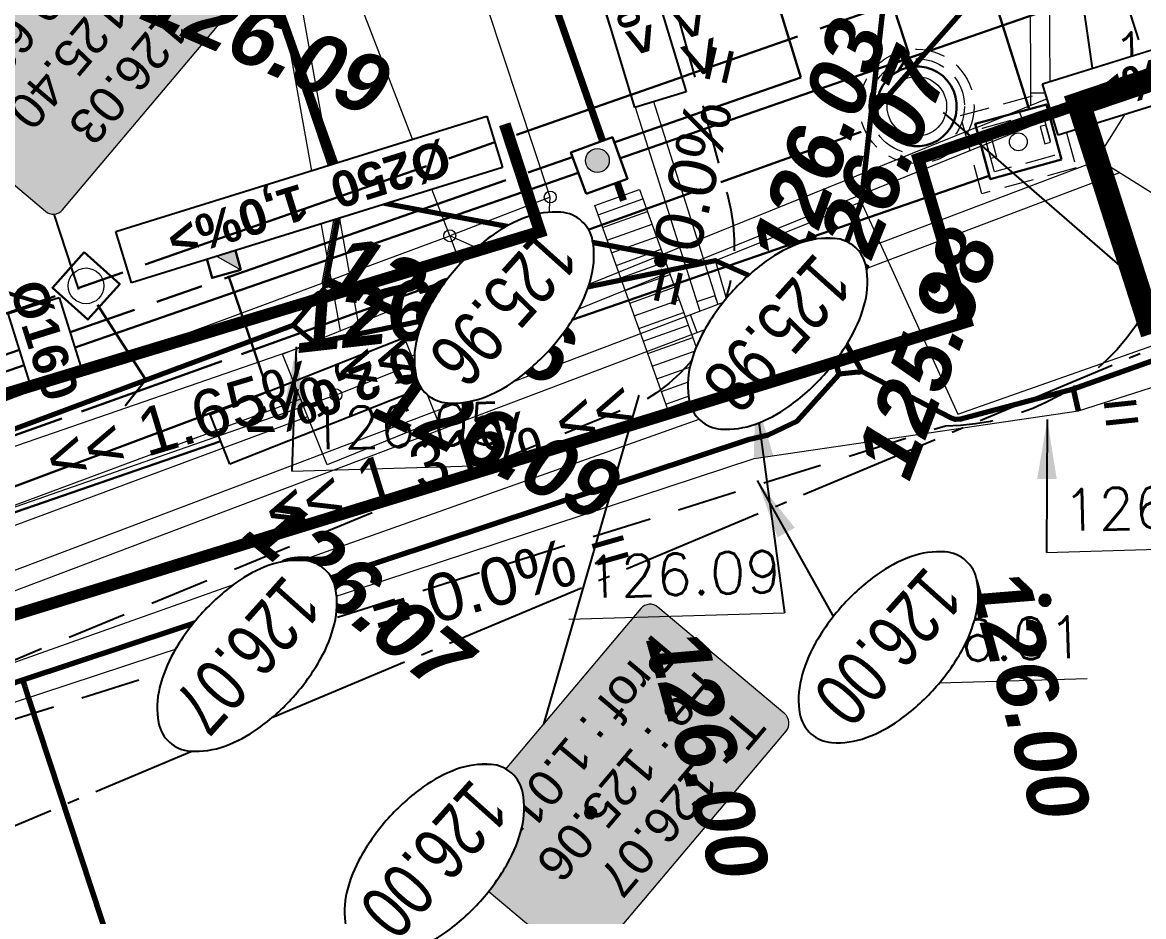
# Model space of a CAD drawing. Header units: metres. Extents: x -2858 to 512, y -1995 to 1252.
# Drawn here: x -1187.4 to -1177.99, y -941.87 to -934.37 of the extents above; entities that cross this region are included whole.
import ezdxf
from ezdxf.enums import TextEntityAlignment as Align
from ezdxf.lldxf.tags import DXFTag

# ---------------------------------------------------------------- set-up
doc = ezdxf.new("R2010")
doc.units = ezdxf.units.M
doc.header["$PDMODE"] = 33
doc.header["$PDSIZE"] = 0.1
for name, pattern in [('AEP-3', [3.3, 2.5, -0.2, 0.4, -0.2]), ('CACHE', [0.375, 0.25, -0.125]), ('CACHEX1', [0.375, 0.25, -0.125]), ('CACHEX2', [0.75, 0.5, -0.25]), ('ECL-1', [1.51, 1.2, -0.155, 0, -0.155]), ('EU-160', [1.425, 1.25, -0.175])]:
    doc.linetypes.add(name, pattern=pattern)
for name, color, linetype, lineweight, true_color in [('03-HCH-15x30-0 à 10cm', 7, 'Continuous', 0, 0xb3ffff), ('03-HCH-15x30-10cm', 7, 'Continuous', 0, 0xf696fd), ('Ass - EP - Regards', 5, 'Continuous', 0, 0x0000ff), ('Ass - EP - Réseau', 5, 'Continuous', 0, 0x0000ff), ('Ass - EP - Textes - Regards', 5, 'Continuous', 0, 0x0000ff), ('Ass - EU - Regards', 1, 'Continuous', 0, 0xff0000), ('Ass - EU - Réseau', 1, 'Continuous', 0, 0xff0000), ('Ass - EU - Textes - Regards', 1, 'Continuous', 0, 0xff0000), ('Surface Projet - Textes - Altitudes', 7, 'Continuous', 0, 0x333399), ('Surface PROJET VOIRIE - Cotations - Cotation Points', 7, 'Continuous', 0, 0xc02000), ('Surface PROJET VOIRIE - Entrées en terre talus', 5, 'Continuous', 0, 0x0000ff), ("Surface PROJET VOIRIE - Réseaux d'écoulement", 7, 'Ligne écoulement', 70, 0x33cccc), ('Surface PROJET VOIRIE - Surfaces projet', 7, 'Continuous', 0, 0x333399), ('Surface PROJET VOIRIE - Textes - Altitudes', 7, 'Continuous', 0, 0x333399), ('Surface PROJET VOIRIE - Textes - Pente des côtés', 7, 'Continuous', 0, 0x333399), ("TERRAIN APRES TERR BAT - Lignes d'arêtes", 7, 'Continuous', 0, 0xc04040), ('TERRAIN APRES TERR BAT - Points', 7, 'Continuous', 0, 0x808000)]:
    doc.layers.add(name, color=color, linetype=linetype, lineweight=lineweight, true_color=true_color)
for name, color, linetype in [('04-NIV-COT', 1, 'Continuous'), ('05.2-EP-TXT', 5, 'Continuous'), ('06-EU-TXT', 24, 'Continuous'), ('09-BT-4X35+TPC75', 1, 'CACHEX2'), ('10-ECL-TPC63x1', 32, 'ECL-1')]:
    doc.layers.add(name, color=color, linetype=linetype)
for name, color, linetype, lineweight in [('04-NIV-MSQ', 255, 'Continuous', 0), ('05.1-EP-U300', 5, 'Continuous', 30), ('05.2-EP-400PVC', 5, 'Continuous', 30), ('05.2-EP-RGD', 5, 'Continuous', 30), ('06-EU-160PVC', 24, 'EU-160', 30), ('06-EU-RGD', 24, 'Continuous', 30), ('07-AEP-BRT', 94, 'AEP-3', 30), ('11-TEL-CFR', 6, 'Continuous', 30), ('11-TEL-PVC45X3', 6, 'Continuous', 30), ('11-TEL-RGD', 6, 'Continuous', 30)]:
    doc.layers.add(name, color=color, linetype=linetype, lineweight=lineweight)
doc.layers.add('06-EU-PAR', color=24, linetype='CACHE', lineweight=0, plot=False)
doc.layers.add('11-TEL-PAR', color=6, linetype='CACHEX1', lineweight=0, plot=False)
doc.styles.add('Altitude Surfaces projet', font='arialbi.ttf', dxfattribs={"height": 0.5})
doc.styles.add('ARIAL', font='arial.ttf')
doc.styles.add('ARIAL GRAS', font='arialbd.ttf')
doc.styles.add('Cotation', font='romans.shx')
doc.styles.add('CoteHor.3', font='arial.ttf', dxfattribs={"height": 0.0017})
doc.styles.add('Couches géologiques', font='arial.ttf', dxfattribs={"height": 0.3})
doc.styles.add('Mensura_Standard', font='arial.ttf', dxfattribs={"height": 1})
doc.styles.add('Pente Surfaces projet', font='arial.ttf', dxfattribs={"height": 0.4})
doc.styles.get("Standard").update_dxf_attribs({"font": 'arial.ttf'})
tags = doc.linetypes.add('Ligne écoulement', pattern='A,5,[">",Mensura_Standard,S=2,R=0,X=0,Y=-1],0', length=5).pattern_tags.tags
tags[13:14] = [DXFTag(74, 4), DXFTag(75, 0), DXFTag(340, '0'), DXFTag(46, 0.0), DXFTag(50, 0.0), DXFTag(44, 0.0), DXFTag(45, 0.0)]
doc.dimstyles.get("Standard").update_dxf_attribs({"dimtxt": 0.18, "dimasz": 0.18, "dimexe": 0.18, "dimexo": 0.0625, "dimgap": 0.09, "dimtad": 0, "dimtih": 1, "dimtoh": 1, "dimdec": 4, "dimzin": 0, "dimdsep": 46, "dimtxsty": 'Standard', "dimcen": 0.09, "dimadec": 0, "dimazin": 0, "dimtfac": 1, "dimtdec": 4, "dimtofl": 0, "dimtmove": 0, "dimatfit": 3, "dimfxl": 1, "dimtolj": 1, "dimtzin": 0, "dimarcsym": 0})

# ---------------------------------------------------------------- blocks, each defined once
blk = doc.blocks.new('EU-TAB315')
at = {"color": 255, "lineweight": 0}
blk.add_wipeout([(0.2, 0.2), (-0.2, 0.2), (-0.2, -0.2), (0.2, -0.2)], dxfattribs=at)
blk.add_lwpolyline([(0.2, 0.2), (-0.2, 0.2), (-0.2, -0.2), (0.2, -0.2)], close=True)
at = {"lineweight": 9}
blk.add_circle((0, 0), 0.15, dxfattribs=at)
blk = doc.blocks.new('EU-RG800')
at = {"color": 255, "lineweight": 0}
blk.add_wipeout([(0, 0.335), (-0.0524, 0.3309), (-0.1035, 0.3186), (-0.1521, 0.2985), (-0.1969, 0.271), (-0.2369, 0.2369), (-0.271, 0.1969), (-0.2985, 0.1521), (-0.3186, 0.1035), (-0.3309, 0.0524), (-0.335, 0), (-0.3309, -0.0524), (-0.3186, -0.1035), (-0.2985, -0.1521), (-0.271, -0.1969), (-0.2369, -0.2369), (-0.1969, -0.271), (-0.1521, -0.2985), (-0.1035, -0.3186), (-0.0524, -0.3309), (0, -0.335), (0.0524, -0.3309), (0.1035, -0.3186), (0.1521, -0.2985), (0.1969, -0.271), (0.2369, -0.2369), (0.271, -0.1969), (0.2985, -0.1521), (0.3186, -0.1035), (0.3309, -0.0524), (0.335, 0), (0.3309, 0.0524), (0.3186, 0.1035), (0.2985, 0.1521), (0.271, 0.1969), (0.2369, 0.2369), (0.1969, 0.271), (0.1521, 0.2985), (0.1035, 0.3186), (0.0524, 0.3309)], dxfattribs=at)
at = {"flags": 128}
blk.add_lwpolyline([(-0.1969, -0.271), (-0.1521, -0.2985), (-0.1035, -0.3186), (-0.0524, -0.3309), (0, -0.335), (0.0524, -0.3309), (0.1035, -0.3186), (0.1521, -0.2985), (0.1969, -0.271), (0.2369, -0.2369), (0.271, -0.1969), (0.2985, -0.1521), (0.3186, -0.1035), (0.3309, -0.0524), (0.335, 0), (0.3309, 0.0524), (0.3186, 0.1035), (0.2985, 0.1521), (0.271, 0.1969), (0.2369, 0.2369), (0.1969, 0.271), (0.1521, 0.2985), (0.1035, 0.3186), (0.0524, 0.3309), (0, 0.335), (-0.0524, 0.3309), (-0.1035, 0.3186), (-0.1521, 0.2985), (-0.1969, 0.271), (-0.2369, 0.2369), (-0.271, 0.1969), (-0.2985, 0.1521), (-0.3186, 0.1035), (-0.3309, 0.0524), (-0.335, 0), (-0.3309, -0.0524), (-0.3186, -0.1035), (-0.2985, -0.1521), (-0.271, -0.1969), (-0.2369, -0.2369)], close=True, dxfattribs=at)
at = {"lineweight": 9}
blk.add_circle((0, 0), 0.25, dxfattribs=at)
at = {"layer": '06-EU-PAR'}
for radius in [0.48, 0.4]:
    blk.add_circle((0, 0), radius, dxfattribs=at)
blk = doc.blocks.new('COFFRET')
at = {"color": 255, "lineweight": 0}
blk.add_wipeout([(-0.05, 0), (0.05, 0), (0.05, 0.1), (-0.05, 0.1)], dxfattribs=at)
at = {"lineweight": 0}
h = blk.add_hatch(color=256, dxfattribs=at)
h.dxf.hatch_style = 1
h.paths.add_polyline_path([(0.05, 0.1), (-0.05, 0), (0.05, 0)])
blk.add_lwpolyline([(-0.05, 0), (0.05, 0), (0.05, 0.1), (-0.05, 0.1)], close=True)
at = {"lineweight": 0, "flags": 128}
blk.add_lwpolyline([(0.05, 0.1), (-0.05, 0)], dxfattribs=at)
blk = doc.blocks.new('TEL-L1T')
at = {"color": 255}
blk.add_wipeout([(-0.31, 0.24), (0.31, 0.24), (0.31, -0.24), (-0.31, -0.24)], dxfattribs=at)
blk.add_lwpolyline([(-0.31, 0.24), (0.31, 0.24), (0.31, -0.24), (-0.31, -0.24)], close=True)
at = {"lineweight": 9}
for points in [[(-0.21, 0.075), (-0.26, 0.075), (-0.26, -0.075), (-0.21, -0.075)], [(0.21, 0.075), (0.26, 0.075), (0.26, -0.075), (0.21, -0.075)]]:
    blk.add_lwpolyline(points, close=True, dxfattribs=at)
blk.add_circle((0, 0), 0.075, dxfattribs=at)
at = {"layer": '11-TEL-PAR'}
for points in [[(-0.41, 0.34), (0.41, 0.34), (0.41, -0.34), (-0.41, -0.34)], [(-0.26, 0.19), (0.26, 0.19), (0.26, -0.19), (-0.26, -0.19)]]:
    blk.add_lwpolyline(points, close=True, dxfattribs=at)
blk = doc.blocks.new('MENSURA_LEADER16', base_point=(-1141.9433, -958.1817))
at = {"layer": 'Surface PROJET VOIRIE - Cotations - Cotation Points'}
blk.add_line((-1141.9433, -958.1817), (-1140.1326, -958.1817), dxfattribs=at)
at = {"layer": 'Surface PROJET VOIRIE - Cotations - Cotation Points', "style": 'Cotation'}
blk.add_text('126.05', height=0.35, dxfattribs=at).set_placement((-1141.7975, -957.6567), align=Align.TOP_LEFT)
blk = doc.blocks.new('MENSURA_LEADER17', base_point=(-1139.6589, -959.4943))
at = {"layer": 'Surface PROJET VOIRIE - Cotations - Cotation Points'}
blk.add_line((-1139.6589, -959.4943), (-1137.8481, -959.4943), dxfattribs=at)
at = {"layer": 'Surface PROJET VOIRIE - Cotations - Cotation Points', "style": 'Cotation'}
blk.add_text('126.09', height=0.35, dxfattribs=at).set_placement((-1139.5131, -958.9693), align=Align.TOP_LEFT)
blk = doc.blocks.new('MENSURA_LEADER22', base_point=(-1135.1016, -955.2362))
at = {"layer": 'Surface PROJET VOIRIE - Cotations - Cotation Points'}
blk.add_line((-1135.1016, -955.2362), (-1133.2908, -955.2362), dxfattribs=at)
at = {"layer": 'Surface PROJET VOIRIE - Cotations - Cotation Points', "style": 'Cotation'}
blk.add_text('126.06', height=0.35, dxfattribs=at).set_placement((-1134.9558, -954.7112), align=Align.TOP_LEFT)
blk = doc.blocks.new('MENSURA_LEADER26', base_point=(-1135.6331, -959.0546))
at = {"layer": 'Surface PROJET VOIRIE - Cotations - Cotation Points'}
blk.add_line((-1135.6331, -959.0546), (-1133.8224, -959.0546), dxfattribs=at)
at = {"layer": 'Surface PROJET VOIRIE - Cotations - Cotation Points', "style": 'Cotation'}
blk.add_text('126.00', height=0.35, dxfattribs=at).set_placement((-1135.4873, -958.5296), align=Align.TOP_LEFT)
blk = doc.blocks.new('MENSURA_LEADER27', base_point=(-1137.1364, -960.1213))
at = {"layer": 'Surface PROJET VOIRIE - Cotations - Cotation Points'}
blk.add_line((-1137.1364, -960.1213), (-1135.3257, -960.1213), dxfattribs=at)
at = {"layer": 'Surface PROJET VOIRIE - Cotations - Cotation Points', "style": 'Cotation'}
blk.add_text('126.01', height=0.35, dxfattribs=at).set_placement((-1136.9906, -959.5963), align=Align.TOP_LEFT)
blk = doc.blocks.new('MENSURA_LEADER257', base_point=(-1138.9829, -959.3461))
at = {"layer": 'Ass - EP - Textes - Regards', "true_color": 0xffffff}
h = blk.add_hatch(color=7, dxfattribs=at)
edge = h.paths.add_edge_path(flags=0)
edge.add_arc((-1140.6658, -961.3793), 0.1024, 138.16176, 228.16176)
edge.add_line((-1140.7341, -961.4556), (-1139.6984, -962.3829))
edge.add_arc((-1139.6301, -962.3066), 0.1024, 228.16176, 318.16176)
edge.add_line((-1139.5538, -962.3749), (-1137.8629, -960.4863))
edge.add_arc((-1137.9392, -960.418), 0.1024, 318.16176, 408.16176)
edge.add_line((-1137.8709, -960.3417), (-1138.9066, -959.4144))
edge.add_arc((-1138.9749, -959.4907), 0.1024, 48.16176, 138.16176)
edge.add_line((-1139.0512, -959.4224), (-1140.7421, -961.311))
at = {"layer": 'Ass - EP - Textes - Regards', "color": 5, "true_color": 0x0000ff, "flags": 128}
blk.add_lwpolyline([(-1140.7421, -961.311), (-1140.7421, -961.311, 0.414214), (-1140.7341, -961.4556), (-1139.6984, -962.3829), (-1139.6984, -962.3829, 0.414214), (-1139.5538, -962.3749), (-1137.8629, -960.4863), (-1137.8629, -960.4863, 0.414214), (-1137.8709, -960.3417), (-1138.9066, -959.4144), (-1138.9066, -959.4144, 0.414214), (-1139.0512, -959.4224)], format="xyb", close=True, dxfattribs=at)
at = {"layer": 'Ass - EP - Textes - Regards', "color": 5, "true_color": 0x0000ff, "style": 'Couches géologiques'}
for s, p in [('Prof : 1.01m', (-1138.7263, -959.8241)), ('Fe : 125.06', (-1138.3725, -960.1409)), ('T : 126.07', (-1138.0186, -960.4578))]:
    blk.add_text(s, height=0.3, rotation=228.16176, dxfattribs=at).set_placement(p, align=Align.TOP_LEFT)
blk = doc.blocks.new('Default_SymbolReg')
at = {"color": 7, "linetype": 'Continuous', "lineweight": 0, "flags": 128}
blk.add_lwpolyline([(-0.5, -0.5), (-0.5, 0.5), (0.5, 0.5), (0.5, -0.5), (-0.5, -0.5)], dxfattribs=at)
blk = doc.blocks.new('MENSURA_LEADER302', base_point=(-1144.7505, -953.7804))
at = {"layer": 'Ass - EU - Textes - Regards', "true_color": 0xffffff}
h = blk.add_hatch(color=7, dxfattribs=at)
edge = h.paths.add_edge_path(flags=0)
edge.add_arc((-1146.4334, -955.8136), 0.1024, 138.16176, 228.16176)
edge.add_line((-1146.5017, -955.89), (-1145.466, -956.8172))
edge.add_arc((-1145.3977, -956.7409), 0.1024, 228.16176, 318.16176)
edge.add_line((-1145.3214, -956.8092), (-1143.6305, -954.9206))
edge.add_arc((-1143.7068, -954.8523), 0.1024, 318.16176, 408.16176)
edge.add_line((-1143.6385, -954.776), (-1144.6742, -953.8487))
edge.add_arc((-1144.7425, -953.925), 0.1024, 48.16176, 138.16176)
edge.add_line((-1144.8188, -953.8567), (-1146.5097, -955.7453))
at = {"layer": 'Ass - EU - Textes - Regards', "color": 1, "true_color": 0xff0000, "flags": 128}
blk.add_lwpolyline([(-1146.5097, -955.7453), (-1146.5097, -955.7453, 0.414214), (-1146.5017, -955.89), (-1145.466, -956.8172), (-1145.466, -956.8172, 0.414214), (-1145.3214, -956.8092), (-1143.6305, -954.9206), (-1143.6305, -954.9206, 0.414214), (-1143.6385, -954.776), (-1144.6742, -953.8487), (-1144.6742, -953.8487, 0.414214), (-1144.8188, -953.8567)], format="xyb", close=True, dxfattribs=at)
at = {"layer": 'Ass - EU - Textes - Regards', "color": 1, "true_color": 0xff0000, "style": 'Couches géologiques'}
for s, p in [('Prof : 0.63m', (-1144.4939, -954.2584)), ('Fe : 125.40', (-1144.14, -954.5753)), ('T : 126.03', (-1143.7862, -954.8921))]:
    blk.add_text(s, height=0.3, rotation=228.16176, dxfattribs=at).set_placement(p, align=Align.TOP_LEFT)
blk = doc.blocks.new('EP-PDC')
at = {"color": 255, "lineweight": 0}
blk.add_wipeout([(0.185, 0.185), (-0.185, 0.185), (-0.185, -0.185), (0.185, -0.185)], dxfattribs=at)
at = {"lineweight": 0}
h = blk.add_hatch(color=256, dxfattribs=at)
h.dxf.hatch_style = 1
edge = h.paths.add_edge_path()
edge.add_arc((0, -0.045), 0.1, 0, 360)
blk.add_lwpolyline([(0.185, 0.185), (-0.185, 0.185), (-0.185, -0.185), (0.185, -0.185)], close=True)
blk.add_circle((0, -0.045), 0.1, dxfattribs=at)
blk = doc.blocks.new('PENTE')
at = {"layer": 'Surface PROJET VOIRIE - Textes - Pente des côtés', "color": 96, "true_color": 0x008000, "style": 'Pente Surfaces projet'}
for rotation, p in [(142.39049, (3062.3719, -575.6318)), (152.27099, (3067.8748, -578.7848))]:
    blk.add_text('= 0.0% =', height=0.4, rotation=rotation, dxfattribs=at).set_placement(p, align=Align.MIDDLE_CENTER)
at = {"layer": 'Surface PROJET VOIRIE - Textes - Pente des côtés', "color": 24, "true_color": 0x993300, "style": 'Pente Surfaces projet'}
for s, rotation, p in [('<< 1.31% <<', 153.57901, (3067.4796, -579.828)), ('= 0.0% =', 213.39815, (3064.3607, -580.1287)), ('<< 1.65% <<', 153.089, (3068.5106, -581.4055)), ('>> 0.61% >>', 63.03058, (3062.9665, -582.0713))]:
    blk.add_text(s, height=0.4, rotation=rotation, dxfattribs=at).set_placement(p, align=Align.MIDDLE_CENTER)
blk = doc.blocks.new('ALTI')
at = {"layer": 'Surface PROJET VOIRIE - Textes - Altitudes', "color": 96, "true_color": 0x008000, "style": 'Altitude Surfaces projet'}
for rotation, p in [(57.06705, (3594.027, -867.8334)), (57.33074, (3596.2053, -869.5117))]:
    blk.add_text('126.00', height=0.5, rotation=rotation, dxfattribs=at).set_placement(p, align=Align.MIDDLE_LEFT)
at = {"layer": 'Surface PROJET VOIRIE - Textes - Altitudes', "color": 24, "true_color": 0x993300, "style": 'Altitude Surfaces projet'}
for s, rotation, p in [('125.98', 200.97395, (3594.0479, -869.1114)), ('126.07', 199.68259, (3593.2251, -870.463)), ('126.07', 93.24358, (3597.7884, -872.7635)), ('126.03', 202.21983, (3593.335, -870.9419)), ('126.09', 106.85839, (3596.3235, -872.6971)), ('126.06', 108.03144, (3595.7699, -873.7326)), ('126.07', 138.21436, (3596.4079, -873.6156)), ('126.09', 108.61722, (3595.1343, -876.383))]:
    blk.add_text(s, height=0.5, rotation=rotation, dxfattribs=at).set_placement(p, align=Align.MIDDLE_LEFT)
blk = doc.blocks.new('NIV-HG')
h = blk.add_hatch(color=256)
edge = h.paths.add_edge_path()
edge.add_arc((0.1, -0.1), 0.0187, 180, 360)
edge.add_arc((0.1, -0.1), 0.0187, 0, 180)
blk.add_lwpolyline([(0.0812, -0.1, 1), (0.1187, -0.1, 1)], format="xyb", close=True)
at = {"layer": '04-NIV-MSQ', "flags": 128}
blk.add_lwpolyline([(0.175, -0.375), (0.1811, -0.3387), (0.1985, -0.3063), (0.2379, -0.2654), (0.2848, -0.2336), (0.3404, -0.2087), (0.3988, -0.1915), (0.4739, -0.1791), (0.55, -0.175), (0.6261, -0.1791), (0.7012, -0.1915), (0.7596, -0.2087), (0.8152, -0.2336), (0.8621, -0.2654), (0.9015, -0.3063), (0.9189, -0.3387), (0.925, -0.375), (0.9189, -0.4113), (0.9015, -0.4437), (0.8621, -0.4846), (0.8152, -0.5164), (0.7596, -0.5413), (0.7012, -0.5585), (0.6261, -0.5709), (0.55, -0.575), (0.4739, -0.5709), (0.3988, -0.5585), (0.3404, -0.5413), (0.2848, -0.5164), (0.2379, -0.4846), (0.1985, -0.4437), (0.1811, -0.4113)], close=True, dxfattribs=at)
blk.add_wipeout([(0.175, -0.375), (0.1811, -0.3387), (0.1985, -0.3063), (0.2379, -0.2654), (0.2848, -0.2336), (0.3404, -0.2087), (0.3988, -0.1915), (0.4739, -0.1791), (0.55, -0.175), (0.6261, -0.1791), (0.7012, -0.1915), (0.7596, -0.2087), (0.8152, -0.2336), (0.8621, -0.2654), (0.9015, -0.3063), (0.9189, -0.3387), (0.925, -0.375), (0.9189, -0.4113), (0.9015, -0.4437), (0.8621, -0.4846), (0.8152, -0.5164), (0.7596, -0.5413), (0.7012, -0.5585), (0.6261, -0.5709), (0.55, -0.575), (0.4739, -0.5709), (0.3988, -0.5585), (0.3404, -0.5413), (0.2848, -0.5164), (0.2379, -0.4846), (0.1985, -0.4437), (0.1811, -0.4113)]).dxf.layer = '04-NIV-MSQ'
blk.add_lwpolyline([(0.175, -0.375, 0.166601), (0.1985, -0.4437, 0.105514), (0.2848, -0.5164, 0.068239), (0.3988, -0.5585, 0.054409), (0.55, -0.575, 0.054409), (0.7012, -0.5585, 0.068239), (0.8152, -0.5164, 0.105514), (0.9015, -0.4437, 0.166601), (0.925, -0.375, 0.166601), (0.9015, -0.3063, 0.105514), (0.8152, -0.2336, 0.068239), (0.7012, -0.1915, 0.054409), (0.55, -0.175, 0.054409), (0.3988, -0.1915, 0.068239), (0.2848, -0.2336, 0.105514), (0.1985, -0.3063, 0.166601)], format="xyb", close=True)
at = {"style": 'ARIAL', "width": 0.75}
blk.add_attdef('COTE', text='', height=0.175, dxfattribs=at).set_placement((0.55, -0.375), align=Align.MIDDLE_CENTER)
blk = doc.blocks.new('ASSAI')
at = {"layer": 'Ass - EP - Réseau', "flags": 128}
for points in [[(1273.2278, -314.0411), (1276.7241, -315.7573), (1281.8035, -318.2506)], [(1273.2661, -314.2382), (1276.6536, -315.9009), (1281.733, -318.3942)], [(1275.0359, -317.2098), (1276.5474, -315.8488)], [(1275.143, -317.3287), (1276.7022, -315.9248)], [(1282.6949, -318.7041), (1287.52, -321.2468), (1289.0346, -322.045)], [(1282.6244, -318.8477), (1287.4454, -321.3884), (1288.9122, -322.1614)], [(1279.7264, -321.5973), (1281.8289, -318.9091)], [(1279.8524, -321.6959), (1281.9757, -318.9812)]]:
    blk.add_lwpolyline(points, dxfattribs=at)
at = {"layer": 'Ass - EP - Réseau', "color": 5, "linetype": 'Continuous', "true_color": 0x0000ff, "flags": 128}
for points in [[(1276.5805, -315.6868), (1276.51, -315.8304)], [(1276.5164, -315.8767), (1276.5474, -315.8488)], [(1276.8678, -315.8278), (1276.7973, -315.9714)], [(1276.5164, -315.8767), (1276.6235, -315.9956)], [(1276.6235, -315.9956), (1276.7022, -315.9248)]]:
    blk.add_lwpolyline(points, dxfattribs=at)
at = {"layer": 'Ass - EU - Réseau', "flags": 128}
for points in [[(1276.6244, -314.993), (1279.8459, -316.6656), (1286.0188, -319.8705), (1287.5462, -320.6636)], [(1276.6589, -315.1912), (1279.7722, -316.8076), (1285.945, -320.0125), (1287.4785, -320.8087)], [(1277.4113, -320.6361), (1279.6972, -316.7686)], [(1277.5491, -320.7175), (1279.8394, -316.8425)]]:
    blk.add_lwpolyline(points, dxfattribs=at)
at = {"layer": 'Ass - EU - Réseau', "color": 1, "linetype": 'Continuous', "true_color": 0xff0000, "flags": 128}
for points in [[(1279.7039, -316.5919), (1279.6302, -316.7339)], [(1279.6588, -316.8336), (1279.6972, -316.7686)], [(1279.9879, -316.7393), (1279.9142, -316.8813)], [(1279.6588, -316.8336), (1279.7965, -316.915)], [(1279.7965, -316.915), (1279.8394, -316.8425)]]:
    blk.add_lwpolyline(points, dxfattribs=at)
at = {"layer": 'Surface PROJET VOIRIE - Entrées en terre talus', "flags": 128}
blk.add_lwpolyline([(1286.1854, -321.4027), (1282.2021, -319.3063), (1281.7916, -319.3184), (1281.7777, -319.3619), (1281.1381, -319.7492), (1280.0231, -321.7187), (1279.5737, -322.5124), (1279.5384, -322.5748), (1279.5384, -322.5748), (1279.5325, -322.5795), (1279.525, -322.5788), (1279.054, -322.3285), (1275.2259, -320.2938), (1274.5631, -319.9415), (1273.8692, -319.5726), (1273.8644, -319.5668), (1273.8651, -319.5592), (1274.3844, -318.5529), (1274.7382, -317.8676), (1274.5766, -317.8609), (1271.7663, -316.3413)], dxfattribs=at)
blk.add_lwpolyline([(1279.1038, -316.0994), (1279.1038, -316.0994), (1279.1376, -316.1137), (1279.1376, -316.1137), (1279.454, -315.6192), (1279.3347, -315.5117), (1279.3097, -315.4912), (1279.2963, -315.5262)], close=True, dxfattribs=at)
at = {"layer": "Surface PROJET VOIRIE - Réseaux d'écoulement", "flags": 128}
for points in [[(1289.7692, -305.0951), (1289.381, -313.0242), (1286.0125, -318.8764), (1285.9648, -318.9594), (1285.9343, -319.0123), (1280.3615, -315.8164), (1280.2287, -315.7242), (1279.977, -315.6185), (1279.4638, -315.6175), (1279.4638, -315.6175), (1279.4638, -315.6175), (1279.454, -315.6192), (1279.1376, -316.1137)], [(1279.0603, -314.6132), (1278.2342, -314.0719), (1275.019, -312.3222)], [(1278.3431, -313.9171), (1278.2342, -314.0719)], [(1279.0603, -314.6132), (1279.0848, -314.6377), (1279.1036, -314.6823), (1279.3097, -315.4912), (1279.2963, -315.5262), (1279.1038, -316.0994)], [(1279.3347, -315.5117), (1279.3097, -315.4912)], [(1279.3347, -315.5117), (1279.454, -315.6192)], [(1279.4638, -315.6175), (1279.4638, -315.6175)], [(1273.8692, -319.5726), (1273.8739, -319.5638), (1277.6526, -316.8726), (1278.2521, -316.4457), (1279.1038, -316.0994)], [(1279.1038, -316.0994), (1279.1376, -316.1137), (1279.1376, -316.1137)], [(1279.1038, -316.0994), (1279.1038, -316.0994)], [(1279.1038, -316.0994), (1279.1038, -316.0994)], [(1279.5384, -322.5748), (1279.5297, -322.5699), (1281.1159, -319.7276), (1279.52, -317.0928), (1279.5188, -317.0919), (1279.4339, -317.029), (1279.1376, -316.1137)], [(1275.2743, -316.8943), (1277.6526, -316.8726)], [(1279.5325, -322.5795), (1279.5297, -322.5699), (1281.0934, -319.6916), (1279.5188, -317.0919)], [(1282.1949, -319.0741), (1279.52, -317.0928)], [(1289.1314, -320.8457), (1285.9343, -319.0123)], [(1282.1949, -319.0741), (1282.2021, -319.3063)], [(1281.1159, -319.7276), (1281.7916, -319.3184)], [(1281.7916, -319.3184), (1281.1159, -319.7276)], [(1281.7916, -319.3184), (1282.2021, -319.3063), (1286.1854, -321.4027), (1287.7362, -322.2189), (1287.9026, -322.3557), (1288.0687, -322.6814), (1288.1067, -322.8031)]]:
    blk.add_lwpolyline(points, dxfattribs=at)
at = {"layer": 'Surface PROJET VOIRIE - Surfaces projet', "flags": 128}
blk.add_lwpolyline([(1268.5535, -313.4187), (1275.2743, -316.8943), (1273.8739, -319.5638), (1279.5297, -322.5699), (1281.1159, -319.7276), (1282.1949, -319.0741), (1288.5483, -322.6113), (1289.4599, -321.1208), (1280.0773, -316.0017), (1279.4339, -317.029), (1278.2521, -316.4457), (1279.0381, -314.6536), (1272.4744, -311.0508)], dxfattribs=at)
blk.add_lwpolyline([(1289.7386, -291.7137), (1284.2718, -288.4816), (1279.4823, -296.8078), (1284.9035, -300.1137), (1284.0181, -302.0266), (1289.7692, -305.0951), (1291.0775, -303.5232), (1296.3539, -306.4881), (1301.2377, -298.3835), (1303.3826, -299.144), (1301.3144, -302.0585), (1297.7519, -307.2332), (1294.1144, -311.6161), (1289.2066, -320.7149), (1280.4573, -315.6788), (1278.3431, -313.9171), (1273.0076, -310.7803), (1269.7378, -311.7033), (1276.0596, -300.6774), (1283.9564, -286.2036), (1289.352, -288.8804), (1288.7379, -290.2458), (1291.774, -291.9381)], close=True, dxfattribs=at)
at = {"layer": "TERRAIN APRES TERR BAT - Lignes d'arêtes", "flags": 128}
for points in [[(1287.9887, -321.7404), (1282.3993, -318.6486), (1282.3993, -318.6486), (1281.1807, -318.0457), (1280.5019, -317.9886), (1279.9624, -318.417), (1279.9624, -318.417), (1278.9157, -320.2425), (1276.2726, -318.7783), (1276.2726, -318.7783), (1276.7049, -317.7506), (1276.7098, -317.1084), (1276.2844, -316.6597), (1273.8568, -315.5294)], [(1280.5019, -317.9886), (1280.7675, -318.8287)], [(1287.9887, -321.7404), (1287.6172, -322.4442), (1280.7675, -318.8287), (1281.1807, -318.0457)], [(1279.9624, -318.417), (1280.7675, -318.8287), (1279.3237, -321.6519), (1278.9157, -320.2425), (1278.9157, -320.2425)]]:
    blk.add_lwpolyline(points, dxfattribs=at)
at = {"layer": 'TERRAIN APRES TERR BAT - Points'}
for p in [(1280.5019, -317.9886), (1280.5019, -317.9886), (1281.1807, -318.0457), (1281.1807, -318.0457), (1279.9624, -318.417), (1279.9624, -318.417), (1279.9624, -318.417), (1279.9624, -318.417), (1282.3993, -318.6486), (1282.3993, -318.6486), (1282.3993, -318.6486), (1282.3993, -318.6486), (1280.7675, -318.8287)]:
    blk.add_point(p, dxfattribs=at)
at = {"layer": 'Ass - EP - Regards', "rotation": 153.8556433523751}
blk.add_blockref('Default_SymbolReg', (1282.2171, -318.5427), dxfattribs=at)
at = {"layer": 'Ass - EP - Textes - Regards', "rotation": 133.5650505867652}
blk.add_blockref('MENSURA_LEADER257', (1281.9268, -315.5501), dxfattribs=at)
at = {"layer": 'Ass - EU - Regards', "rotation": 189.8569132843159}
blk.add_blockref('Default_SymbolReg', (1276.0838, -314.8025, 125.9779), dxfattribs=at)
at = {"layer": 'Ass - EU - Textes - Regards', "rotation": 133.5650505867652}
blk.add_blockref('MENSURA_LEADER302', (1280.1847, -323.0685), dxfattribs=at)
at = {"layer": 'Surface PROJET VOIRIE - Cotations - Cotation Points', "rotation": 133.5650505867652}
for name, p in [('MENSURA_LEADER26', (1279.407, -313.3237)), ('MENSURA_LEADER27', (1281.216, -313.6779)), ('MENSURA_LEADER22', (1276.2739, -315.5702)), ('MENSURA_LEADER17', (1282.5001, -315.9377)), ('MENSURA_LEADER16', (1283.1233, -318.4977))]:
    blk.add_blockref(name, p, dxfattribs=at)
at = {"layer": 'Surface PROJET VOIRIE - Textes - Altitudes', "color": 96, "true_color": 0x008000, "style": 'CoteHor.3'}
for rotation, p in [(54.8716, (1278.345, -313.9144)), (55.13529, (1280.4591, -315.6762))]:
    blk.add_text('126.00', height=0.0017, rotation=rotation, dxfattribs=at).set_placement(p, align=Align.MIDDLE_LEFT)
at = {"layer": 'Surface PROJET VOIRIE - Textes - Altitudes', "color": 24, "true_color": 0x993300, "style": 'CoteHor.3'}
for s, rotation, p in [('125.98', 198.7785, (1279.035, -314.6546)), ('126.09', 104.66294, (1280.0799, -316.0117)), ('126.03', 200.02438, (1278.2491, -316.4468)), ('126.06', 105.83599, (1279.4367, -317.0389)), ('126.07', 91.04812, (1282.1948, -319.0709)), ('126.07', 136.01891, (1281.1136, -319.7254))]:
    blk.add_text(s, height=0.0017, rotation=rotation, dxfattribs=at).set_placement(p, align=Align.MIDDLE_LEFT)
at = {"layer": 'Surface PROJET VOIRIE - Textes - Altitudes', "color": 105, "true_color": 0x339966, "style": 'CoteHor.3'}
for s, p in [('125.61', (1279.31, -315.4909)), ('125.61', (1279.2966, -315.5259)), ('125.61', (1279.335, -315.5114)), ('125.60', (1279.4543, -315.6189)), ('125.58', (1279.1041, -316.0991)), ('125.58', (1279.1041, -316.0991)), ('125.58', (1279.1379, -316.1134)), ('125.58', (1279.1379, -316.1134)), ('126.07', (1281.7919, -319.3181)), ('125.94', (1282.2024, -319.306)), ('126.10', (1281.778, -319.3616)), ('126.10', (1281.1384, -319.7489))]:
    blk.add_text(s, height=0.0017, rotation=133.56505, dxfattribs=at).set_placement(p, align=Align.TOP_LEFT)
at = {"layer": 'Ass - EP - Textes - Regards', "linetype": 'Continuous', "lineweight": 0}
blk.add_leader([(1280.7047, -316.7534), (1283.2961, -315.5088)], dimstyle='Standard', override={"dimasz": 0, "dimldrblk": 'None'}, dxfattribs=at)
at = {"layer": 'Ass - EU - Textes - Regards', "linetype": 'Continuous', "lineweight": 0}
for points in [[(1277.234, -316.4325), (1277.1628, -311.7686)], [(1283.1802, -320.848), (1282.8467, -321.4225)]]:
    blk.add_leader(points, dimstyle='Standard', override={"dimasz": 0, "dimldrblk": 'None'}, dxfattribs=at)
at = {"layer": 'Surface PROJET VOIRIE - Cotations - Cotation Points', "linetype": 'Continuous', "lineweight": 0}
for points in [[(1278.5711, -314.0641), (1279.407, -313.3237)], [(1280.5772, -315.5363), (1281.216, -313.6779)], [(1280.0667, -316.0111), (1281.2522, -314.6257)], [(1275.4445, -316.5565), (1276.2739, -315.5702)], [(1282.3215, -319.1665), (1283.1233, -318.4977)]]:
    blk.add_leader(points, dimstyle='Standard', override={"dimasz": 0.5}, dxfattribs=at)

msp = doc.modelspace()

# ---------------------------------------------------------------- block references
at = {"layer": '06-EU-RGD', "rotation": 48.16200224059754}
msp.add_blockref('EU-TAB315', (-1186.8684, -936.5776), dxfattribs=at)

# ---------------------------------------------------------------- next in the draw order: linework, layer by layer
at = {"layer": '06-EU-160PVC', "flags": 128}
for points in [[(-1181.0453, -931.2944), (-1179.9635, -934.6292), (-1180.3602, -935.2836), (-1190.4151, -938.8894)], [(-1186.7713, -936.7375), (-1186.3676, -937.3671), (-1186.5397, -937.5834)]]:
    msp.add_lwpolyline(points, dxfattribs=at)
at = {"layer": '09-BT-4X35+TPC75', "flags": 128}
msp.add_lwpolyline([(-1182.6932, -931.453), (-1181.4857, -935.8132, -0.343532), (-1182.1886, -937.544), (-1189.0865, -940.3848)], format="xyb", dxfattribs=at)

# ---------------------------------------------------------------- next in the draw order: block references
at = {"layer": '06-EU-RGD', "rotation": 58.65190663240993}
msp.add_blockref('EU-RG800', (-1179.8956, -935.0711), dxfattribs=at)

# ---------------------------------------------------------------- next in the draw order: linework, layer by layer
at = {"layer": '09-BT-4X35+TPC75', "flags": 128}
msp.add_lwpolyline([(-1179.3278, -930.4641), (-1177.9138, -934.8918, -0.556151), (-1179.6555, -937.7544), (-1189.0053, -940.6995)], format="xyb", dxfattribs=at)

# ---------------------------------------------------------------- next in the draw order: block references
at = {"layer": '11-TEL-CFR', "xscale": 2.500000000000001, "yscale": 2.500000000000001, "rotation": 105.8293118463963}
msp.add_blockref('COFFRET', (-1185.6034, -936.322), dxfattribs=at)

# ---------------------------------------------------------------- next in the draw order: linework, layer by layer
at = {"layer": '11-TEL-PVC45X3', "flags": 128}
for points in [[(-1180.3299, -930.7334), (-1178.8271, -935.4954), (-1189.71, -939.252)], [(-1185.6723, -936.4939), (-1185.3385, -937.4645), (-1189.7651, -939.1203)]]:
    msp.add_lwpolyline(points, dxfattribs=at)

# ---------------------------------------------------------------- next in the draw order: block references
at = {"layer": '11-TEL-RGD', "rotation": 195.3154754979709}
msp.add_blockref('TEL-L1T', (-1179.0438, -935.3686), dxfattribs=at)

# ---------------------------------------------------------------- next in the draw order: texts
at = {"layer": '06-EU-TXT', "insert": (-1184.4582, -937.3204), "char_height": 0.3, "attachment_point": 5, "rotation": 201.60567, "style": 'ARIAL GRAS', "bg_fill": 19, "box_fill_scale": 1.25, "bg_fill_color": 256, "bg_fill_transparency": 0}
msp.add_mtext_dynamic_manual_height_columns('%%C160 2,0%>', width=2.64339, gutter_width=7.5, heights=[0], dxfattribs=at)

# ---------------------------------------------------------------- next in the draw order: linework, layer by layer
at = {"layer": '07-AEP-BRT', "color": 3, "flags": 128}
msp.add_lwpolyline([(-1182.0378, -931.0273), (-1180.8693, -934.8285), (-1189.6163, -937.8767)], dxfattribs=at)
at = {"layer": '10-ECL-TPC63x1', "color": 9, "true_color": 0xd19cc7, "flags": 128}
msp.add_lwpolyline([(-1176.7722, -936.6227), (-1199.3762, -946.1069), (-1207.0923, -952.9449)], dxfattribs=at)

# ---------------------------------------------------------------- next in the draw order: block references
at = {"layer": '05.2-EP-TXT', "rotation": 228.1617603435354}
msp.add_blockref('ASSAI', (-91.9684, -194.614), dxfattribs=at)

# ---------------------------------------------------------------- next in the draw order: hatches: boundary and pattern name
at = {"layer": '05.1-EP-U300', "lineweight": 9}
h = msp.add_hatch(dxfattribs=at)
h.set_pattern_fill('BAT_NORM', color=256, scale=0.15, angle=-73.5367)
h.set_pattern_definition([(199.62506, (-1337.07957, -1115.17208), (0.037784655, -0.105964946), [])])
h.paths.add_polyline_path([(-1181.9884, -937.6079), (-1182.5992, -935.9024), (-1182.2224, -935.7681), (-1181.6117, -937.4735)])

# ---------------------------------------------------------------- next in the draw order: linework, layer by layer
msp.add_lwpolyline([(-1181.9884, -937.6079), (-1182.5992, -935.9024), (-1182.2224, -935.7681), (-1181.6117, -937.4735)], close=True, dxfattribs=at)
at = {"layer": '05.2-EP-400PVC', "lineweight": 9, "const_width": 0.06, "flags": 128}
msp.add_lwpolyline([(-1179.2627, -930.2317), (-1183.7716, -931.8256), (-1182.3577, -935.8619)], dxfattribs=at)
at = {"layer": '05.2-EP-400PVC', "flags": 128}
msp.add_lwpolyline([(-1175.0029, -932.9409), (-1192.2164, -938.9201)], dxfattribs=at)

# ---------------------------------------------------------------- next in the draw order: block references
at = {"layer": '05.2-EP-RGD', "rotation": 199.9600096658099}
msp.add_blockref('EP-PDC', (-1182.5614, -935.5676), dxfattribs=at)

# ---------------------------------------------------------------- next in the draw order: texts
at = {"layer": '05.2-EP-TXT', "char_height": 0.3, "attachment_point": 5, "style": 'ARIAL GRAS', "bg_fill": 19, "box_fill_scale": 1.25, "bg_fill_color": 256, "bg_fill_transparency": 0}
for s, insert, rotation in [('%%C160  1,0%>', (-1182.5526, -933.4645), 286.87719), ('%%C200  0,7%>', (-1177.2282, -934.5817), 197.26791), ('%%C250  1,0%>', (-1185.0058, -935.82), 197.26791)]:
    msp.add_mtext_dynamic_manual_height_columns(s, width=3.110967, gutter_width=7.5, heights=[0], dxfattribs=dict(at, insert=insert, rotation=rotation))
at = {"layer": '06-EU-TXT', "insert": (-1187.2241, -937.036), "char_height": 0.3, "attachment_point": 5, "rotation": 287.37531, "style": 'ARIAL GRAS', "bg_fill": 19, "box_fill_scale": 1.25, "bg_fill_color": 256, "bg_fill_transparency": 0}
msp.add_mtext_dynamic_manual_height_columns('%%C160', width=0.459396, gutter_width=7.5, heights=[0], dxfattribs=at)

# ---------------------------------------------------------------- next in the draw order: linework, layer by layer
at = {"layer": '03-HCH-15x30-0 à 10cm', "const_width": 0.2, "flags": 128}
msp.add_lwpolyline([(-1170.7675, -934.5277), (-1177.9484, -936.8826), (-1178.5353, -935.0506), (-1171.4015, -932.6342), (-1170.8307, -934.4375)], dxfattribs=at)
at = {"layer": '07-AEP-BRT', "color": 3, "flags": 128}
msp.add_lwpolyline([(-1179.1381, -929.9073), (-1178.2091, -933.5437), (-1189.8771, -937.6255)], dxfattribs=at)

# ---------------------------------------------------------------- next in the draw order: block references
at = {"layer": 'Surface Projet - Textes - Altitudes', "rotation": 228.1617603435354}
msp.add_blockref('ALTI', (1864.6589, 1159.8136), dxfattribs=at)

# ---------------------------------------------------------------- next in the draw order: block references
at = {"layer": '04-NIV-COT', "xscale": 2.600000000000001, "yscale": 2.600000000000001, "zscale": 2.600000000000001, "rotation": 228.1617603435354}
msp.add_blockref('NIV-HG', (-1178.4538, -939.1955), dxfattribs=at).add_auto_attribs({'COTE': '126.00'})

# ---------------------------------------------------------------- next in the draw order: block references
at = {"layer": 'Surface PROJET VOIRIE - Textes - Pente des côtés', "rotation": 223.6617603435353}
msp.add_blockref('PENTE', (1435.5899, 760.2993), dxfattribs=at)

# ---------------------------------------------------------------- next in the draw order: block references
at = {"layer": '04-NIV-COT', "xscale": 2.600000000000001, "yscale": 2.600000000000001, "zscale": 2.600000000000001, "rotation": 228.1617603435354}
for p, values in [((-1181.6788, -936.3452), {'COTE': '125.96'}), ((-1182.2651, -940.9794), {'COTE': '126.00'})]:
    msp.add_blockref('NIV-HG', p, dxfattribs=at).add_auto_attribs(values)

# ---------------------------------------------------------------- next in the draw order: linework, layer by layer
at = {"layer": '03-HCH-15x30-10cm', "const_width": 0.1, "flags": 128}
msp.add_lwpolyline([(-1183.3542, -935.2204), (-1183.0584, -936.1233), (-1190.0739, -938.2503)], dxfattribs=at)

# ---------------------------------------------------------------- next in the draw order: block references
at = {"layer": '04-NIV-COT', "xscale": 2.600000000000001, "yscale": 2.600000000000001, "zscale": 2.600000000000001, "rotation": 228.1617603435354}
for p, values in [((-1179.3835, -936.564), {'COTE': '125.98'}), ((-1183.8366, -939.2667), {'COTE': '126.07'})]:
    msp.add_blockref('NIV-HG', p, dxfattribs=at).add_auto_attribs(values)

# ---------------------------------------------------------------- next in the draw order: linework, layer by layer
at = {"layer": '03-HCH-15x30-10cm', "const_width": 0.1, "flags": 128}
msp.add_lwpolyline([(-1178.5353, -935.0506), (-1179.8828, -935.5112), (-1179.4772, -936.8792), (-1189.3434, -939.9161)], dxfattribs=at)

doc.saveas('drawing.dxf')
